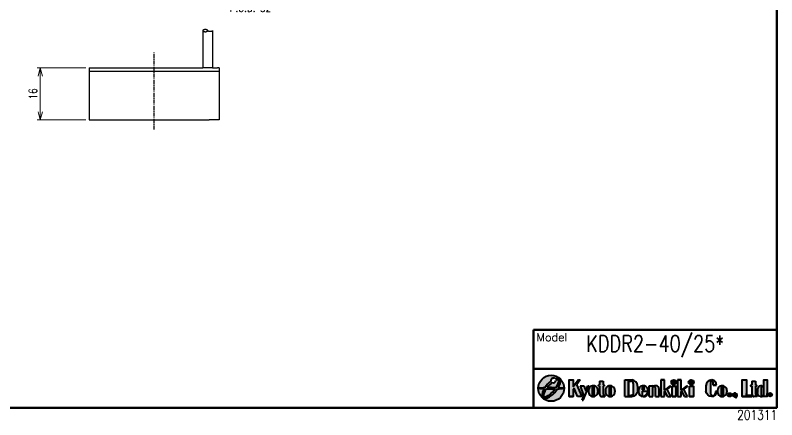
# Model space of a CAD drawing. Header units: millimetres. Extents: x 4 to 387, y 0 to 281.
# Drawn here: x 152.4 to 387, y 0.3 to 124.9 of the extents above; entities that cross this region are included whole.
import ezdxf
from ezdxf import colors
from ezdxf.entities.mleader import LeaderData, LeaderLine
from ezdxf.math import Vec2, Vec3

# ---------------------------------------------------------------- set-up
doc = ezdxf.new("R2010")
doc.units = ezdxf.units.MM
doc.linetypes.add('C6CONTINUOUS', pattern=[0])
doc.linetypes.add('CENTER', pattern=[2, 1.25, -0.25, 0.25, -0.25])
doc.layers.get('0').update_dxf_attribs({"lineweight": 30})
doc.layers.get('Defpoints').update_dxf_attribs({"lineweight": 9})
for name, color, linetype, lineweight in [('0 @ 1', 7, 'Continuous', 30), ('2KD_寸法１', 7, 'Continuous', 15), ('2KD_寸法１ @ 1', 7, 'Continuous', 15), ('AUX', 7, 'Continuous', 40)]:
    doc.layers.add(name, color=color, linetype=linetype, lineweight=lineweight)
doc.styles.get("Standard").update_dxf_attribs({"font": 'simplex.shx', "width": 0.8, "bigfont": 'extfont.shx'})
doc.dimstyles.new('KD-STD', dxfattribs={"dimscale": 0, "dimtxt": 2.5, "dimasz": 2.5, "dimexe": 1, "dimexo": 1, "dimgap": 1, "dimtad": 1, "dimdsep": 46, "dimtxsty": 'Standard', "dimblk": 'OPEN30', "dimcen": 0, "dimadec": 0, "dimazin": 0, "dimtfac": 1, "dimtmove": 0, "dimatfit": 3, "dimldrblk": 'OPEN30', "dimfxl": 1, "dimtfill": 1, "dimtolj": 1, "dimtzin": 0, "dimlwd": 15, "dimlwe": 15, "dimarcsym": 0})

# ---------------------------------------------------------------- blocks, each defined once
blk = doc.blocks.new('A$C58A435ED')
h = blk.add_hatch(color=256)
edge = h.paths.add_edge_path()
edge.add_ellipse((3.773587198117354, 4.196817087367676), major_axis=(2.361812504366488, 2.716954488801899), ratio=0.3819444444444653, start_angle=36.91420710907818, end_angle=132.4984448425061, ccw=False)
edge.add_arc((4.65000007218421, 6.399999378670387), 0.7500000000000107, 47.716325140725814, 192.9194600169402, ccw=False)
edge.add_ellipse((3.773587198117354, 4.196817087367676), major_axis=(2.361812504366659, 2.716954488802064), ratio=0.3819444444444362, start_angle=355.11932142212606, end_angle=374.4018947975413, ccw=False)
edge.add_ellipse((4.226412946251002, 3.803181669973355), major_axis=(2.361812504366308, 2.716954488802097), ratio=0.3819444444444228, start_angle=320.8704270941839, end_angle=364.8806785778694, ccw=False)
edge.add_arc((4.000000072180421, -35.9000006213288), 40.09999999999967, 84.27518954777139, 86.89867012710249, ccw=False)
edge.add_arc((4.000000072184041, 3.999999378670507), 3.999999999999948, 2.29e-13, 180.0000000000002)
edge.add_arc((4.000000072404037, -35.90000062387292), 40.10000000255265, 92.83887678115929, 95.7248104521737, ccw=False)
h = blk.add_hatch(color=256)
edge = h.paths.add_edge_path(flags=17)
edge.add_ellipse((3.773587198117354, 4.196817087367676), major_axis=(2.361812504366659, 2.716954488802064), ratio=0.3819444444444362, start_angle=310.1847318245495, end_angle=355.1193214221261)
edge.add_ellipse((4.226412946251002, 3.803181669973355), major_axis=(2.361812504366308, 2.716954488802097), ratio=0.3819444444444228, start_angle=364.8806785778694, end_angle=376.9172569597255)
edge.add_arc((4.64590059936633, 6.440648230716468), 0.7832318979547827, -118.93200922835058, 3.650290310823493, ccw=False)
edge.add_ellipse((4.226412946251002, 3.803181669973355), major_axis=(2.361812504366481, 2.716954488802258), ratio=0.3819444444443969, start_angle=39.80897284039416, end_angle=116.5044053354679)
edge.add_arc((4.000000072202564, -35.90000062130313), 40.09999999997294, 87.87584705466139, 91.76471786731457, ccw=False)
h = blk.add_hatch(color=256)
edge = h.paths.add_edge_path()
edge.add_arc((4.000000072184093, 3.999999378670505), 4, 180, 360)
edge.add_arc((4.000000072183813, 43.89999937867018), 40.09999999999969, 272.8388767810273, 275.7248104522239, ccw=False)
edge.add_ellipse((4.226412946251002, 3.803181669973355), major_axis=(2.361812504366427, 2.716954488802093), ratio=0.3819444444444074, start_angle=175.1193214221273, end_angle=312.49844484255107, ccw=False)
edge.add_ellipse((3.773587198117354, 4.196817087367676), major_axis=(2.361812504366707, 2.716954488802058), ratio=0.3819444444444306, start_angle=140.8704270940551, end_angle=184.8806785778792, ccw=False)
edge.add_arc((4.000000071549385, 43.89999937191472), 40.0999999932146, 264.27518954771597, 266.89867012749494, ccw=False)
h = blk.add_hatch(color=256)
edge = h.paths.add_edge_path(flags=17)
edge.add_ellipse((4.226412946251002, 3.803181669973355), major_axis=(2.361812504366427, 2.716954488802093), ratio=0.3819444444444074, start_angle=130.1847318245594, end_angle=175.1193214221273)
edge.add_ellipse((3.773587198117354, 4.196817087367676), major_axis=(2.361812504366707, 2.716954488802058), ratio=0.3819444444444306, start_angle=184.8806785778791, end_angle=296.5044053362664)
edge.add_arc((4.00000007189953, 43.89999937834407), 40.0999999996636, 267.87584705502576, 271.7647178677285, ccw=False)
blk.add_circle((4.000000072184093, 3.999999378670509), 4)
for centre, radius, start, end in [((4.65000007218407, 6.399999378670521), 0.7500000000000107, 46.19320078363318, 192.9194600169539), ((4.645900599366655, 6.44064823071632), 0.7832318979547827, 241.0679907715483, 3.650290310844553), ((4.000000072403906, -35.90000062387293), 40.10000000255266, 92.83887678115978, 95.72481045217431), ((4.000000071594456, 43.8999993719102), 40.09999999321459, 264.2751895476506, 266.8986701274294), ((4.000000072178096, 43.89999937833407), 40.09999999966357, 267.8758470546274, 271.7647178673098), ((4.000000072184036, -35.90000062130243), 40.09999999997295, 87.87584705463547, 91.76471786728702), ((4.000000072184093, 43.8999993786702), 40.09999999999969, 272.8388767810261, 275.7248104522234), ((4.000000072184093, -35.90000062132919), 40.09999999999969, 84.2751895477766, 86.89867012710823)]:
    blk.add_arc(centre, radius, start, end)
for centre, major_axis, ratio, start_param, end_param in [((3.773587198117354, 4.196817087367676), (2.361812504366659, 2.716954488802064), 0.3819444444444362, 5.024442884643541, 6.875096460284401), ((3.773587198117354, 4.196817087367676), (2.361812504366488, 2.716954488801899), 0.3819444444444653, 1.100419841322928, 1.907443110207523), ((4.226412946251002, 3.803181669973355), (2.361812504366481, 2.716954488802258), 0.3819444444443969, 1.141079770981902, 1.759009101951536), ((4.226412946251002, 3.803181669973355), (2.361812504366308, 2.716954488802097), 0.3819444444444228, 5.151329780016704, 6.969419591022086), ((3.773587198117354, 4.196817087367676), (2.361812504366706, 2.716954488802057), 0.3819444444444307, 2.009737126425152, 4.90060175554776), ((4.226412946251002, 3.803181669973355), (2.361812504366427, 2.716954488802093), 0.3819444444444074, 1.882850231053828, 5.04903576379776)]:
    blk.add_ellipse(centre, major_axis=major_axis, ratio=ratio, start_param=start_param, end_param=end_param)
blk = doc.blocks.new('A$C7F8063EA')
for points in [[(2.398777864283431, 4.829663306420513), (3.406328365880199, 6.169453883368078), (2.921754663084811, 6.169453883368085), (1.291720739670836, 4.051868400267174), (1.291720739670836, 6.170772863426478), (1.1133674889e-06, 6.170772863426471), (1.1133674889e-06, 1.050815427120141), (1.291720739670836, 1.050815427120141), (1.291720739670836, 3.357553768141244), (1.525719458847731, 3.668713634047847), (2.591814308545053, 1.057822508680139), (4.056205566284461, 1.057822508680146)], [(28.2337426024219, 6.170772863426464), (28.2337426024219, 1.050815427120142), (29.36610001997861, 1.050815427120141), (29.36610001997861, 2.640654124072921), (29.54453348874947, 2.786386900192896), (30.33980663270284, 1.050815427120113), (31.31894397160024, 1.050815427120113), (30.19566787494091, 3.318190840230171), (31.31251927078347, 4.230361945521053), (31.1496955754422, 4.408012072126442), (29.36610001997859, 2.99519422866465), (29.36610001997861, 6.170772863426463)], [(33.41618775227426, 6.170772863426464), (33.41618775227426, 1.050815427120142), (34.54854516983096, 1.050815427120141), (34.54854516983096, 2.640654124072923), (34.72697863860179, 2.786386900192901), (35.52225178255519, 1.050815427120127), (36.50138912145259, 1.05081542712012), (35.3781130247933, 3.318190840230151), (36.49496442063583, 4.23036194552105), (36.33214072529455, 4.408012072126442), (34.54854516983095, 2.995194228664646), (34.54854516983096, 6.170772863426464)], [(53.38047412418291, 6.170772863426464), (53.38047412418291, 1.050815427120141), (54.68106029502587, 1.050815427120141), (56.29751894606171, 1.050815427120142), (56.2975189460617, 1.410965188043746), (54.68106029502588, 1.410965188043746), (54.68106029502586, 6.170772863426464)], [(4.514313398489295, 1.134349005860251), (4.055858601252566, 5.019028322e-07), (4.378142334187486, 5.019028322e-07), (6.169417419713028, 4.408012072126439), (5.837386979518782, 4.40801207212644), (5.183398294731592, 2.789856714902839), (4.539052240885665, 4.408012072126438), (3.400905575323575, 4.408012072126438)], [(31.7998258105149, 4.229761809594492), (31.7998258105149, 1.050815427120141), (32.941005496245, 1.050815427120141), (32.941005496245, 4.229761809594492)], [(37.15768712419095, 4.229761809594491), (37.15768712419095, 1.050815427120141), (38.29886680992104, 1.050815427120141), (38.29886680992104, 4.229761809594492)]]:
    blk.add_hatch(color=256).paths.add_polyline_path(points)
h = blk.add_hatch(color=256)
edge = h.paths.add_edge_path()
edge.add_line((9.410215178256747, 4.230645526233281), (9.410215178256747, 1.759668284966215))
edge.add_ellipse((10.04980428069029, 1.75966828496621), major_axis=(4.547e-13, 0.7088528578460683), ratio=0.9022875415597713, start_angle=90.00000000003674, end_angle=180.0000000000367)
edge.add_line((10.04980428069029, 1.050815427120141), (11.02797277711079, 1.050815427120142))
edge.add_line((11.02797277711079, 1.050815427120142), (11.02797277711079, 1.40698119093291))
edge.add_ellipse((11.0280585437481, 1.935287182282309), major_axis=(2.477e-13, -0.528314164912672), ratio=0.9180339373020796, start_angle=270, end_angle=359.9999999999731, ccw=False)
edge.add_line((10.54304821080086, 1.93528718228209), (10.54304821080086, 4.230645526233274))
edge.add_line((10.54304821080086, 4.230645526233274), (10.86662624025985, 4.230645526233274))
edge.add_line((10.86662624025985, 4.230645526233274), (10.86662624025985, 4.585329156267562))
edge.add_line((10.86662624025985, 4.585329156267562), (10.54304821080086, 4.585329156267562))
edge.add_line((10.54304821080086, 4.585329156267562), (10.54304821080086, 5.814038219401482))
edge.add_line((10.54304821080086, 5.814038219401482), (9.410215178256747, 5.814038219401481))
edge.add_line((9.410215178256747, 5.814038219401481), (9.410215178256747, 4.585329156267562))
edge.add_line((9.410215178256747, 4.585329156267562), (9.089058107054825, 4.585329156267562))
edge.add_line((9.089058107054825, 4.585329156267562), (9.089058107054825, 4.230645526233274))
edge.add_line((9.089058107054825, 4.230645526233274), (9.410215178256747, 4.230645526233281))
h = blk.add_hatch(color=256)
edge = h.paths.add_edge_path()
edge.add_line((17.19864840931359, 1.050815427120141), (19.30238706350838, 1.050815427120141))
edge.add_ellipse((19.30238706350838, 2.973983978213254), major_axis=(0, -1.923168551093112), ratio=0.9305592290321637, start_angle=0, end_angle=90)
edge.add_line((21.09200930771249, 2.973983978213246), (21.09200930771249, 4.247604312333308))
edge.add_ellipse((19.30238706350838, 4.247604312333351), major_axis=(0, 1.923168551093112), ratio=0.9305592290321637, start_angle=270, end_angle=360)
edge.add_line((19.30238706350838, 6.170772863426464), (17.19864840931359, 6.170772863426464))
edge.add_line((17.19864840931359, 6.170772863426464), (17.19864840931359, 1.050815427120141))
edge = h.paths.add_edge_path(flags=16)
edge.add_line((18.32791822793343, 5.812326842775746), (19.14476182150094, 5.812326842775746))
edge.add_ellipse((19.14282603210222, 5.112001191007038), major_axis=(0, 0.7003256517687078), ratio=0.929745631167618, start_angle=270, end_angle=359.83893227171643, ccw=False)
edge.add_line((19.79395074722879, 5.112001191007015), (19.79395074722879, 2.109587099539584))
edge.add_ellipse((19.14282603210222, 2.109587099539567), major_axis=(0, -0.7003256517687078), ratio=0.929745631167618, start_angle=0.16106772828362637, end_angle=90, ccw=False)
edge.add_line((19.14476182150094, 1.409261447770859), (18.32791822793342, 1.409261447770859))
edge.add_line((18.32791822793342, 1.409261447770859), (18.32791822793343, 5.812326842775746))
h = blk.add_hatch(color=256)
edge = h.paths.add_edge_path()
edge.add_ellipse((32.28084409635221, 5.463593461529853), major_axis=(-0.8029901400914241, 0), ratio=0.8806825471307714, start_angle=0, end_angle=360)
h = blk.add_hatch(color=256)
edge = h.paths.add_edge_path()
edge.add_ellipse((37.63870541002825, 5.463593461529853), major_axis=(-0.8029901400914241, 0), ratio=0.8806825471307714, start_angle=0, end_angle=360)
h = blk.add_hatch(color=256)
edge = h.paths.add_edge_path()
edge.add_arc((44.03210335415496, 5.389742119339189), 0.4022708682637131, 0, 180, ccw=False)
edge.add_line((44.43437422241868, 5.389742119339189), (44.43437422241869, 4.585540193077122))
edge.add_line((44.43437422241869, 4.585540193077122), (45.39805205564927, 4.585540193077122))
edge.add_ellipse((44.03210335415496, 4.585540193077122), major_axis=(0, 1.585232670349341), ratio=0.8616707988949573, start_angle=270, end_angle=360)
edge.add_ellipse((44.03210335415496, 4.404088106452945), major_axis=(-1.843641580901476, 0), ratio=0.9582582511019692, start_angle=270.0000000000004, end_angle=360)
edge.add_line((42.18846177325349, 4.404088106452868), (42.18846177325349, 2.817500184093672))
edge.add_ellipse((44.03210335415496, 2.81750018409366), major_axis=(-1.843641580901476, 0), ratio=0.9582582511019692, start_angle=0, end_angle=89.99999999999957)
edge.add_ellipse((44.03210335415496, 2.639975360593325), major_axis=(0, -1.589159933473183), ratio=0.859541366934012, start_angle=0, end_angle=90)
edge.add_line((45.39805205564928, 2.639975360593325), (45.07598273930716, 2.639975360593325))
edge.add_line((45.07598273930716, 2.639975360593325), (45.07598273930716, 2.101617162536902))
edge.add_ellipse((44.45224876929251, 2.101617162536967), major_axis=(0, -0.68893955641488), ratio=0.9053536906204902, start_angle=0, end_angle=90, ccw=False)
edge.add_line((44.45224876929251, 1.412677606122088), (44.13368029113917, 1.412677606122088))
edge.add_ellipse((44.13368029113917, 1.929035216805459), major_axis=(4.547e-13, 0.5163576106833716), ratio=0.9757729814054631, start_angle=90.00000000005042, end_angle=180.0000000000504, ccw=False)
edge.add_line((43.62983248589126, 1.929035216805386), (43.62983248589126, 5.389742119339189))
h = blk.add_hatch(color=256)
edge = h.paths.add_edge_path()
edge.add_line((56.01527129174201, 4.230645526233274), (56.33642836294391, 4.230645526233274))
edge.add_line((56.33642836294391, 4.230645526233274), (56.33642836294392, 1.759668284966186))
edge.add_ellipse((56.97601746537748, 1.75966828496621), major_axis=(4.547e-13, 0.7088528578460683), ratio=0.9022875415597713, start_angle=90.00000000003674, end_angle=180.0000000000367)
edge.add_line((56.97601746537747, 1.050815427120141), (57.95418596179797, 1.050815427120141))
edge.add_line((57.95418596179797, 1.050815427120141), (57.95418596179797, 1.406981190932909))
edge.add_ellipse((57.95427172843528, 1.935287182282309), major_axis=(2.477e-13, -0.528314164912672), ratio=0.9180339373020796, start_angle=270, end_angle=359.9999999999731, ccw=False)
edge.add_line((57.46926139548805, 1.935287182282004), (57.46926139548805, 4.230645526233275))
edge.add_line((57.46926139548805, 4.230645526233275), (57.79283942494704, 4.230645526233274))
edge.add_line((57.79283942494704, 4.230645526233274), (57.79283942494704, 4.585329156267562))
edge.add_line((57.79283942494704, 4.585329156267562), (57.46926139548804, 4.585329156267562))
edge.add_line((57.46926139548804, 4.585329156267562), (57.46926139548805, 5.814038219401482))
edge.add_line((57.46926139548805, 5.814038219401482), (56.33642836294391, 5.814038219401482))
edge.add_line((56.33642836294391, 5.814038219401482), (56.33642836294394, 4.585329156267562))
edge.add_line((56.33642836294394, 4.585329156267562), (56.01527129174201, 4.585329156267562))
edge.add_line((56.01527129174201, 4.585329156267562), (56.01527129174201, 4.230645526233274))
h = blk.add_hatch(color=256)
edge = h.paths.add_edge_path()
edge.add_line((61.00913571780711, 6.170772863426463), (60.03930686129979, 6.170772863426464))
edge.add_line((60.03930686129979, 6.170772863426464), (60.0393068612998, 3.967246375105668))
edge.add_ellipse((59.37071800628541, 3.154375721908309), major_axis=(-4.11812363e-07, -1.253636350218062), ratio=0.7005460842986974, start_angle=140.5626067664118, end_angle=180.0000188213667)
edge.add_line((59.37071800628405, 4.408012072126439), (58.96088035646851, 4.408012072126439))
edge.add_ellipse((58.96088035646721, 3.154375721908309), major_axis=(4.11812363e-07, -1.253636350218062), ratio=0.7005460842986974, start_angle=179.9999811786333, end_angle=269.9999811786645)
edge.add_line((58.08265032018742, 3.154375721909497), (58.08265032018739, 2.304451777337887))
edge.add_ellipse((58.96088035646721, 2.304451777338201), major_axis=(4.11812363e-07, 1.253636350218062), ratio=0.7005460842986974, start_angle=90.00001882133549, end_angle=180.0000188213667)
edge.add_line((58.96088035646788, 1.050815427120141), (59.37071800628475, 1.050815427120141))
edge.add_ellipse((59.37071800628541, 2.304451777338201), major_axis=(-4.11812363e-07, 1.253636350218062), ratio=0.7005460842986974, start_angle=179.9999811786333, end_angle=219.4373932335881)
edge.add_line((60.03930686129979, 1.491581124140838), (60.03930686129979, 1.050815427120141))
edge.add_line((60.03930686129979, 1.050815427120141), (61.00913571780711, 1.050815427120141))
edge.add_line((61.00913571780711, 1.050815427120141), (61.00913571780711, 6.170772863426463))
h.paths.add_polyline_path([(60.03930686129979, 1.735331915351252, -1), (59.21817327816597, 1.735331915351252), (59.21817327816597, 3.761385435440615, -1), (60.03930686129979, 3.761385435440615)], flags=16)
h = blk.add_hatch(color=256)
h.paths.add_polyline_path([(6.000321070772656, 2.499626550424913, 0.9930558690252096), (8.918576991429632, 2.499862088220886), (8.918509413660729, 2.92878370181117, 1.006911414223633), (6.000321070772656, 2.948883291135963)])
h.paths.add_polyline_path([(7.130185689228994, 3.905856913461114, -1.045169310724598), (7.77891868472426, 3.87718728444978), (7.77891868472426, 1.587942342862924, -1.045169310724602), (7.130185689228994, 1.559272713851591)], flags=16)
h = blk.add_hatch(color=256)
h.paths.add_polyline_path([(12.65960897724608, 4.408012072126425), (12.63950891116084, 4.408012072126425, 0.4121976711162861), (11.19039555284587, 2.948883291135956), (11.19039555284587, 2.499626550424916, 0.9930558690252096), (14.10865147350284, 2.499862088220879), (14.10858389573397, 2.928783701811163, 0.416232331284715)])
h.paths.add_polyline_path([(12.32026017130221, 3.905856913461107, -1.045169310724598), (12.96899316679747, 3.877187284449773), (12.96899316679747, 1.587942342862917, -1.045169310724602), (12.32026017130221, 1.559272713851584)], flags=16)
h = blk.add_hatch(color=256)
edge = h.paths.add_edge_path()
edge.add_line((22.87629842648083, 4.408012072126447), (22.85619836039664, 4.408012072126439))
edge.add_arc((22.86624839343847, 2.948883291135963), 1.459163391357833, 90.39462957571416, 180)
edge.add_line((21.40708500208063, 2.948883291135963), (21.40708500208063, 2.506948753458312))
edge.add_arc((22.86992492511266, 2.513573222781768), 1.462854922406916, 180.2594621142477, 269.3397493728856)
edge.add_line((22.85306802025838, 1.050815427120134), (22.88678182996658, 1.050815427120134))
edge.add_arc((22.86992492511266, 2.513573222781772), 1.462854922406917, 270.6602506271005, 354.2193550323094)
edge.add_line((24.32534092273761, 2.366234165273212), (24.07787818271213, 2.366234165273212))
edge.add_ellipse((22.87629842648084, 2.366234165273212), major_axis=(-1.201579756231282, 0), ratio=0.9416571348462468, start_angle=90.17744929209329, end_angle=180, ccw=False)
edge.add_arc((22.86194962053696, 1.55927271385159), 0.3249999999999886, 179.9999999999999, 276.5641418440151, ccw=False)
edge.add_line((22.53694962053697, 1.559272713851591), (22.53694962053698, 2.732564813656352))
edge.add_line((22.53694962053698, 2.732564813656352), (24.32530421539708, 2.732846573795441))
edge.add_line((24.32530421539708, 2.732846573795441), (24.32527334496871, 2.92878370181117))
edge.add_arc((22.86624839343845, 2.948883291135975), 1.459163391357833, 359.2107408485284, 449.6053704242639)
h.paths.add_polyline_path([(22.53694962053697, 3.091152624663407), (22.53694962053697, 3.905856913461114, -1.045169310724599), (23.18568261603224, 3.877187284449781), (23.18568261603223, 3.091152624663408)], flags=16)
h = blk.add_hatch(color=256)
edge = h.paths.add_edge_path()
edge.add_line((24.66529301484071, 4.408012072126438), (24.6652930148407, 1.050815427120141))
edge.add_line((24.6652930148407, 1.050815427120141), (25.7938026291772, 1.050815427120141))
edge.add_line((25.7938026291772, 1.050815427120141), (25.79380262917721, 3.722369965857063))
edge.add_ellipse((26.21745473022793, 3.722369965857069), major_axis=(0.3767525711955679, 0.2169528969146351), ratio=0.9078835970869166, start_angle=60.06451933352412, end_angle=150.0645193335241, ccw=False)
edge.add_ellipse((26.21745473022793, 3.722369965857069), major_axis=(0, 0.4036375748992214), ratio=0.9656734174228072, start_angle=270, end_angle=360, ccw=False)
edge.add_line((26.60723680658112, 3.722369965857049), (26.60723680658112, 1.050815427120141))
edge.add_line((26.60723680658112, 1.050815427120141), (27.74030374813492, 1.050815427120142))
edge.add_line((27.74030374813492, 1.050815427120142), (27.74030374813492, 3.358657917323952))
edge.add_ellipse((26.76900827813415, 3.358657917323853), major_axis=(0, 1.049354154802585), ratio=0.9256126404564504, start_angle=270, end_angle=360)
edge.add_ellipse((26.76900827813415, 4.015239595457842), major_axis=(-0.9752056489569438, 0), ratio=0.4027586151584507, start_angle=270, end_angle=360)
edge.add_line((25.79380262917721, 4.015239595457812), (25.79380262917721, 4.232333820707942))
edge.add_line((25.79380262917721, 4.232333820707942), (25.63367631766278, 4.408012072126439))
edge.add_line((25.63367631766278, 4.408012072126439), (24.66529301484071, 4.408012072126438))
h = blk.add_hatch(color=256)
h.paths.add_polyline_path([(45.74534481770922, 2.499626550424377, 0.4093568311612341), (47.19052061992356, 1.05081542712012), (47.21842329482851, 1.05081542712012, 0.4094039504209535), (48.6636007383662, 2.499862088220879), (48.66353316059729, 2.928783701811163, 1.006911414223785), (45.74534481770922, 2.948883291135956)])
h.paths.add_polyline_path([(46.87520943616556, 3.905856913461107, -1), (47.52520943616554, 3.905856913461107), (47.52520943616554, 1.559272713851584, -1), (46.87520943616556, 1.559272713851584)], flags=16)
h = blk.add_hatch(color=256)
edge = h.paths.add_edge_path()
edge.add_ellipse((49.47965902708938, 1.582242384970413), major_axis=(-0.6495263368888118, 0), ratio=0.8208718778531608, start_angle=0, end_angle=360)
h = blk.add_hatch(color=256)
edge = h.paths.add_edge_path()
edge.add_ellipse((51.10382881327996, 1.582242384970413), major_axis=(-0.6495263368888118, 0), ratio=0.8208718778531608, start_angle=178.5690149176314, end_angle=477.542772379198)
edge.add_ellipse((51.25689893715616, 1.101706482423878), major_axis=(0, -0.4085205769865751), ratio=0.251102208153783, start_angle=0, end_angle=84.64326370635717, ccw=False)
edge.add_ellipse((51.25689893715616, 1.413106612160845), major_axis=(0, -0.7199207067235417), ratio=0.7312706617840086, start_angle=0, end_angle=90)
edge.add_ellipse((51.69606463323384, 1.413106612160845), major_axis=(0, 0.2018800132245815), ratio=0.432391469396966, start_angle=270, end_angle=339.5603886802153)
edge.add_ellipse((51.69606463323384, 1.413106612160845), major_axis=(0, 0.2018800132245815), ratio=0.432391469396966, start_angle=339.5603886802153, end_angle=340.2548236015122, ccw=False)
h = blk.add_hatch(color=256)
edge = h.paths.add_edge_path()
edge.add_ellipse((61.97248607229494, 1.654709356403827), major_axis=(-0.5819461302032778, 0), ratio=0.9599134801484431, start_angle=0, end_angle=360)
for p, q in [((1.1133674889e-06, 6.170772863426464), (1.291720739670836, 6.170772863426464)), ((2.921754663084811, 6.169453883368078), (1.291720739670836, 4.05186840026716)), ((3.406328365880199, 6.169453883368078), (2.398777864283459, 4.82966330642052)), ((4.056205566284461, 1.057822508680146), (2.398777864283459, 4.82966330642052)), ((2.921754663084811, 6.169453883368078), (3.406328365880199, 6.169453883368078)), ((9.410215178256747, 5.814038219401481), (10.54304821080086, 5.814038219401481)), ((9.410215178256747, 5.814038219401481), (9.410215178256747, 4.585329156267562)), ((10.54304821080086, 5.814038219401481), (10.54304821080086, 4.585329156267562)), ((17.19864840931359, 6.170772863426464), (19.30238706350838, 6.170772863426464)), ((17.19864840931359, 1.050815427120141), (17.19864840931359, 6.170772863426464)), ((17.19864840931359, 1.050815427120141), (17.19864840931359, 6.170772863426464)), ((17.19864840931359, 6.170772863426464), (19.30238706350838, 6.170772863426464)), ((18.32791822793342, 5.812326842775746), (18.32791822793342, 1.406412450844982)), ((18.32791822793342, 1.406412450844982), (18.32791822793342, 5.812326842775746)), ((18.32791822793342, 5.812326842775746), (19.1447947662723, 5.812326842775746)), ((19.79395074722879, 5.112001191007038), (19.79395074722879, 2.109587099539567)), ((28.2337426024219, 6.170772863426456), (29.36610001997861, 6.170772863426456)), ((28.2337426024219, 6.170772863426456), (28.2337426024219, 1.050815427120141)), ((29.36610001997861, 6.170772863426464), (28.2337426024219, 6.170772863426464)), ((29.36610001997861, 2.995194228664651), (29.36610001997861, 6.170772863426464)), ((33.41618775227426, 6.170772863426449), (34.54854516983096, 6.170772863426456)), ((33.41618775227426, 6.170772863426449), (33.41618775227426, 1.050815427120141)), ((34.54854516983096, 6.170772863426464), (33.41618775227426, 6.170772863426464)), ((34.54854516983096, 2.995194228664665), (34.54854516983096, 6.170772863426464)), ((37.46328924620457, 6.170772863426449), (37.63870541002825, 6.170772863426449)), ((37.46328924620457, 6.153692582305005), (37.46328924620457, 6.170772863426464)), ((37.46328924620457, 4.756414059633243), (37.46328924620457, 4.773494340754702)), ((43.62983248589126, 5.389742119339189), (43.62983248589126, 1.929035216805459)), ((43.62983248589126, 5.389742119339189), (43.62983248589126, 1.929035216805459)), ((44.43437422241868, 4.585540193077122), (44.43437422241868, 5.389742119339189)), ((44.43437422241868, 4.585540193077122), (44.43437422241868, 5.389742119339189)), ((53.38047412418291, 6.170772863426456), (54.68106029502587, 6.170772863426456)), ((56.33642836294393, 5.814038219401481), (57.46926139548804, 5.814038219401481)), ((56.33642836294393, 5.814038219401481), (56.33642836294393, 4.585329156267562)), ((57.46926139548804, 5.814038219401481), (57.46926139548804, 4.585329156267562)), ((60.03930686129982, 6.170772863426464), (61.00913571780711, 6.170772863426464)), ((60.03930686129976, 6.170772863426464), (61.00913571780711, 6.170772863426464)), ((1.525719458847731, 3.668713634047854), (1.291720739670836, 3.357553768141229)), ((2.591814308545053, 1.057822508680146), (1.525719458847731, 3.668713634047854)), ((3.400905575323577, 4.408012072126439), (4.514313398489292, 1.134349005860258)), ((3.400905575323577, 4.408012072126439), (4.539052240885666, 4.408012072126439)), ((3.400905575323577, 4.408012072126439), (4.539052240885666, 4.408012072126439)), ((4.378142334187486, 5.019028322e-07), (6.169417419713028, 4.408012072126439)), ((4.539052240885666, 4.408012072126439), (5.187514291777461, 2.779520153314024)), ((5.183398294731603, 2.789856714902867), (5.837386979518782, 4.408012072126439)), ((5.837386979518782, 4.408012072126439), (6.169417419713028, 4.408012072126439)), ((6.000321070772656, 2.948883291135963), (6.000321070772656, 2.52019769210505)), ((8.918509413660729, 2.92878370181117), (8.918576991429632, 2.499862088220886)), ((9.089058107054825, 4.585329156267562), (9.089058107054825, 4.230645526233274)), ((9.089058107054825, 4.585329156267562), (9.089058107054825, 4.230645526233274)), ((9.089058107054825, 4.230645526233274), (9.410215178256777, 4.230645526233281)), ((9.089058107054825, 4.230645526233274), (9.410215178256747, 4.230645526233281)), ((9.410215178256747, 4.230645526233281), (9.410215178256747, 1.75966828496621)), ((10.54304821080089, 4.230645526233281), (10.86662624025985, 4.230645526233274)), ((10.54304821080086, 4.230645526233274), (10.86662624025985, 4.230645526233274)), ((10.54304821080086, 4.230645526233274), (10.54304821080086, 1.935287182282081)), ((11.19039555284587, 2.948883291135956), (11.19039555284587, 2.520197692105043)), ((12.63950891116065, 4.408012072126425), (12.65960897724608, 4.408012072126425)), ((14.10858389573397, 2.928783701811163), (14.10865147350284, 2.499862088220879)), ((21.09200930771249, 4.247604312333351), (21.09200930771249, 2.973983978213254)), ((21.40708500208063, 2.948883291135963), (21.40708500208063, 2.52019769210505)), ((22.53694962053697, 3.091152624663408), (23.18568261603224, 3.091152624663408)), ((22.53694962053697, 2.732564813656352), (24.32530421539713, 2.732846573795441)), ((22.85619836039692, 4.408012072126439), (22.87629842648084, 4.408012072126446)), ((24.07787818271214, 2.366234165273212), (24.32530713385319, 2.366234165273212)), ((24.32527334496871, 2.92878370181117), (24.32530421539707, 2.732846573795441)), ((24.6652930148407, 4.408012072126439), (25.63367631766278, 4.408012072126439)), ((24.6652930148407, 1.050815427120141), (24.6652930148407, 4.408012072126439)), ((24.6652930148407, 4.408012072126439), (25.63367631766278, 4.408012072126439)), ((24.6652930148407, 4.408012072126439), (25.63367631766278, 4.408012072126439)), ((24.6652930148407, 1.050815427120141), (24.6652930148407, 4.408012072126439)), ((24.6652930148407, 4.408012072126439), (25.63367631766278, 4.408012072126439)), ((25.79380262917721, 4.232333820707935), (25.63367631766278, 4.408012072126439)), ((25.79380262917721, 4.232333820707935), (25.63367631766278, 4.408012072126439)), ((25.79380262917721, 4.015239595457842), (25.79380262917721, 4.232333820707935)), ((25.79380262917721, 4.015239595457842), (25.79380262917721, 4.232333820707935)), ((25.79380262917721, 4.232333820707935), (25.79380262917721, 4.015239595457842)), ((25.79380262917721, 1.050815427120141), (25.79380262917721, 3.722369965857069)), ((25.79380262917721, 1.050815427120141), (25.79380262917721, 3.722369965857097)), ((26.60723680658112, 1.050815427120134), (26.60723680658112, 3.722369965857069)), ((26.60723680658112, 1.050815427120141), (26.60723680658112, 3.722369965857069)), ((27.74030374813492, 1.050815427120141), (27.74030374813492, 3.358657917323853)), ((27.74030374813492, 1.050815427120141), (27.74030374813492, 3.358657917323853)), ((31.15275941671871, 4.410438995434105), (29.36610001997861, 2.995194228664651)), ((29.54453348874949, 2.786386900192916), (29.36610001997861, 2.640654124072923)), ((29.36610001997861, 1.050815427120141), (29.36610001997861, 2.640654124072923)), ((30.33980663270282, 1.050815427120156), (29.54453348874947, 2.786386900192908)), ((31.31251927078347, 4.230361945521053), (30.19566787494091, 3.318190840230172)), ((31.31894397160022, 1.050815427120141), (30.19566787494091, 3.318190840230172)), ((31.1496955754422, 4.408012072126439), (31.31251927078347, 4.230361945521053)), ((36.33520456657107, 4.410438995434105), (34.54854516983096, 2.995194228664651)), ((34.72697863860179, 2.786386900192901), (34.54854516983096, 2.640654124072923)), ((34.54854516983096, 1.050815427120141), (34.54854516983096, 2.640654124072931)), ((35.52225178255517, 1.050815427120156), (34.72697863860179, 2.786386900192894)), ((36.49496442063583, 4.230361945521053), (35.37811302479332, 3.318190840230172)), ((36.50138912145258, 1.050815427120141), (35.3781130247933, 3.318190840230165)), ((36.33214072529455, 4.408012072126439), (36.49496442063583, 4.230361945521053)), ((42.18846177325349, 4.404088106452945), (42.18846177325349, 4.408012072126439)), ((42.18846177325349, 4.404088106452945), (42.18846177325349, 2.81750018409366)), ((45.39805205564926, 4.585540193077122), (44.43437422241868, 4.585540193077122)), ((44.43437422241868, 4.585540193077122), (45.39805205564926, 4.585540193077122)), ((45.39805205564926, 2.639975360593325), (45.07598273930716, 2.639975360593325)), ((45.07598273930716, 2.639975360593325), (45.07598273930716, 2.101617162536967)), ((45.39805205564926, 2.639975360593325), (45.07598273930716, 2.639975360593325)), ((45.07598273930716, 2.639975360593325), (45.07598273930716, 2.101617162536967)), ((45.74534481770922, 2.948883291135956), (45.74534481770922, 2.520197692105043)), ((48.66353316059729, 2.928783701811163), (48.6636007383662, 2.499862088220879)), ((56.01527129174201, 4.585329156267562), (56.01527129174201, 4.230645526233274)), ((56.01527129174201, 4.585329156267562), (56.01527129174201, 4.230645526233274)), ((56.01527129174201, 4.230645526233274), (56.33642836294393, 4.230645526233274)), ((56.01527129174201, 4.230645526233274), (56.33642836294393, 4.230645526233274)), ((56.33642836294391, 4.230645526233274), (56.33642836294393, 1.75966828496621)), ((57.46926139548804, 4.230645526233274), (57.79283942494704, 4.230645526233274)), ((57.46926139548804, 4.230645526233274), (57.79283942494704, 4.230645526233274)), ((57.46926139548804, 4.230645526233274), (57.46926139548804, 1.935287182282081)), ((58.08265032018744, 3.15437543341477), (58.08265032018744, 2.379255401949649)), ((58.08265032018744, 3.15437543341477), (58.08265032018738, 2.304451777338201)), ((59.37071800628473, 4.408012072126439), (58.9608803564679, 4.408012072126439)), ((59.21817327816597, 3.761385435440615), (59.21817327816597, 1.735331915351252)), ((59.21817327816597, 3.761385435440615), (59.21817327816597, 1.735331915351252)), ((1.1133674889e-06, 1.050815427120141), (1.291720739670836, 1.050815427120141)), ((4.056205566284461, 1.057822508680146), (2.591814308545053, 1.057822508680146)), ((4.055858601252566, 5.019028322e-07), (4.514313398489292, 1.134349005860244)), ((4.055858601252566, 5.019028322e-07), (4.378142334187486, 5.019028322e-07)), ((10.04980428069021, 1.050815427120141), (11.0280585437481, 1.050815427120134)), ((11.0280585437481, 1.050815427120141), (10.04980428068984, 1.050815427120141)), ((11.02797277711079, 1.406973017369637), (11.02797277711079, 1.050815427120141)), ((11.0280585437481, 1.406973017369637), (11.0280585437481, 1.050815427120141)), ((11.0280585437481, 1.050815427120141), (11.0280585437481, 1.050815427120141)), ((12.65960897724611, 1.050815427120141), (12.66347402996737, 1.050815427120141)), ((17.19864840931359, 1.050815427120141), (19.30238706350838, 1.050815427120141)), ((17.19864840931359, 1.050815427120141), (19.30099920337989, 1.050815427120141)), ((18.32791822793342, 1.409261447770859), (19.1447947662723, 1.409261447770859)), ((22.85306802025866, 1.050815427120134), (22.88678182996648, 1.050815427120134)), ((22.87629842648084, 1.050815427120141), (22.87629842648084, 1.050732184770311)), ((24.6652930148407, 1.05081542712012), (25.79380262917721, 1.050815427120113)), ((24.6652930148407, 1.050815427120141), (25.79380262917724, 1.050815427120141)), ((26.60723680658112, 1.050815427120113), (27.74030374813492, 1.050815427120113)), ((26.60723680658112, 1.050815427120141), (27.74030374813492, 1.050815427120141)), ((28.2337426024219, 1.050815427120113), (29.36610001997861, 1.050815427120113)), ((28.2337426024219, 1.050815427120141), (29.36610001997861, 1.050815427120141)), ((30.33980663270282, 1.050815427120113), (31.31894397160022, 1.050815427120113)), ((31.7998258105149, 1.050815427120113), (32.941005496245, 1.050815427120113)), ((33.41618775227426, 1.050815427120113), (34.54854516983096, 1.050815427120127)), ((33.41618775227426, 1.050815427120141), (34.54854516983096, 1.050815427120141)), ((35.52225178255517, 1.050815427120127), (36.50138912145258, 1.05081542712012)), ((37.15768712419095, 1.05081542712012), (38.29886680992104, 1.05081542712012)), ((44.13368029113871, 1.412677606122088), (44.45224876929251, 1.412677606122088)), ((44.13368029113871, 1.412677606122088), (44.45224876929251, 1.412677606122088)), ((47.19052061992352, 1.05081542712012), (47.21842329482825, 1.05081542712012)), ((51.75313746120725, 1.568439477701531), (51.75313746120725, 1.565858952031305)), ((53.38047412418291, 1.05081542712012), (56.2975189460617, 1.050815427120127)), ((54.68106029502587, 1.410965188043746), (54.68106029502587, 2.006455426485672)), ((57.95427172843528, 1.050815427120141), (56.97601746537703, 1.050815427120141)), ((57.95418596179797, 1.406973017369637), (57.95418596179797, 1.050815427120141)), ((57.95427172843528, 1.406973017369637), (57.95427172843528, 1.050815427120141)), ((57.95427172843528, 1.050815427120141), (57.95427172843528, 1.406973017369637)), ((58.9608803564679, 1.050815427120141), (59.37071800628473, 1.050815427120141)), ((61.00913571780711, 1.050815427120141), (61.00913571780711, 1.97190299927297)), ((61.00913571780711, 1.050815427120141), (61.00913571780711, 1.97190299927297)), ((61.97248607229494, 2.21678994684953), (61.97248607229494, 2.213327291506175)), ((61.97248607229494, 1.09609142130148), (61.97248607229494, 1.092628765958124)), ((62.55442102239681, 1.658172011747183), (62.55905113449353, 1.658172011747183))]:
    blk.add_line(p, q)
for points in [[(1.291720739670836, 3.357553768141229), (1.291720739670836, 1.050815427120141), (1.1133674889e-06, 1.050815427120141), (1.1133674889e-06, 6.170772863426464), (1.291720739670836, 6.170772863426464), (1.291720739670836, 4.05186840026716)], [(54.68106029502587, 1.050815427120141), (53.38047412418291, 1.050815427120141), (53.38047412418291, 6.170772863426464), (54.68106029502587, 6.170772863426464), (54.68106029502587, 1.410965188043746)], [(60.03930686129979, 3.967246375105659), (60.03930686129979, 6.170772863426464), (61.00913571780711, 6.170772863426464), (61.00913571780711, 1.050815427120141), (60.03930686129979, 1.050815427120141), (60.03930686129979, 1.49158112414085)], [(60.03930686129979, 3.967246375105659), (60.03930686129979, 6.170772863426464), (61.00913571780711, 6.170772863426464), (61.00913571780711, 1.050815427120141), (60.03930686129979, 1.050815427120141), (60.03930686129979, 1.49158112414085)], [(7.130185689228994, 3.905856913461114), (7.130185689228994, 1.559272713851591)], [(7.77891868472426, 1.530603084840258), (7.77891868472426, 3.934526542472447)], [(9.089058107054825, 4.230645526233274), (9.089058107054825, 4.585329156267562), (9.410215178256747, 4.585329156267562)], [(9.089058107054825, 4.230645526233274), (9.089058107054825, 4.585329156267562), (9.410215178256747, 4.585329156267562)], [(10.54304821080086, 4.585329156267562), (10.86662624025985, 4.585329156267562), (10.86662624025985, 4.230645526233274)], [(10.54304821080086, 4.585329156267562), (10.86662624025985, 4.585329156267562), (10.86662624025985, 4.230645526233274)], [(12.32026017130221, 3.905856913461107), (12.32026017130221, 1.559272713851584)], [(12.96899316679747, 1.530603084840251), (12.96899316679747, 3.93452654247244)], [(22.53694962053697, 3.905856913461114), (22.53694962053697, 3.091152624663408)], [(22.53694962053697, 2.732564813656352), (22.53694962053697, 1.559272713851591)], [(23.18568261603224, 3.091152624663408), (23.18568261603224, 3.934526542472447)], [(46.87520943616556, 3.905856913461107), (46.87520943616556, 1.559272713851584)], [(47.52520943616554, 3.905856913461107), (47.52520943616554, 1.559272713851584)], [(56.33642836294393, 4.230645526233274), (56.01527129174201, 4.230645526233274), (56.01527129174201, 4.585329156267562), (56.33642836294393, 4.585329156267562)], [(56.33642836294393, 4.230645526233274), (56.01527129174201, 4.230645526233274), (56.01527129174201, 4.585329156267562), (56.33642836294393, 4.585329156267562)], [(57.46926139548804, 4.585329156267562), (57.79283942494704, 4.585329156267562), (57.79283942494704, 4.230645526233274), (57.46926139548804, 4.230645526233274)], [(57.46926139548804, 4.585329156267562), (57.79283942494704, 4.585329156267562), (57.79283942494704, 4.230645526233274), (57.46926139548804, 4.230645526233274)], [(60.03930686129979, 1.735331915351252), (60.03930686129979, 3.761385435440615)], [(60.03930686129979, 1.735331915351252), (60.03930686129979, 3.761385435440615)], [(54.68106029502587, 1.050815427120141), (56.2975189460617, 1.050815427120141), (56.2975189460617, 1.410965188043746), (54.68106029502587, 1.410965188043746)]]:
    blk.add_lwpolyline(points)
for points in [[(31.7998258105149, 4.229761809594492), (32.941005496245, 4.229761809594492), (32.941005496245, 1.050815427120141), (31.7998258105149, 1.050815427120141)], [(37.15768712419095, 4.229761809594492), (38.29886680992104, 4.229761809594492), (38.29886680992104, 1.050815427120141), (37.15768712419095, 1.050815427120141)]]:
    blk.add_lwpolyline(points, close=True)
for centre, radius, start, end in [((44.03210335415496, 5.389742119339189), 0.4022708682637131, 0, 180), ((7.459448210439177, 2.509912121264207), 1.459163391357833, 179.596121528961, 359.6053704242273), ((7.45948446213049, 2.948883291135963), 1.459163391357833, 359.2107408485284, 180), ((7.455185689228983, 3.905856913461114), 0.3249999999999886, 354.939117891124, 180), ((12.64952269251239, 2.5099121212642), 1.459163391357833, 179.596121528961, 359.6053704242273), ((12.6495589442037, 2.948883291135956), 1.459163391357833, 359.2107408485284, 180), ((12.6452601713022, 3.905856913461107), 0.3249999999999886, 354.939117891124, 180), ((22.86992492511266, 2.513573222781772), 1.462854922406916, 179.7405378857588, 354.2193550323095), ((22.86624839343847, 2.948883291135963), 1.459163391357833, 359.2107408485284, 180), ((22.86194962053696, 3.905856913461114), 0.3249999999999886, 354.939117891124, 180), ((47.20447195737574, 2.5099121212642), 1.459163391357833, 179.596121528961, 359.6053704242273), ((47.20450820906705, 2.948883291135956), 1.459163391357833, 359.2107408485284, 180), ((47.20020943616555, 3.9058569134611), 0.3249999999999744, 1.6284e-12, 179.9999999999984), ((59.62874006973288, 3.761385435440615), 0.4105667915669074, 0, 180), ((7.455185689228983, 1.559272713851591), 0.3249999999999886, 180, 5.060882108875975), ((12.6452601713022, 1.559272713851584), 0.3249999999999886, 180, 5.060882108875975), ((22.86194962053696, 1.559272713851591), 0.3249999999999886, 180, 273.1489861303093), ((47.20020943616555, 1.559272713851591), 0.3250000000000028, 180.0000000000016, 359.9999999999984), ((59.62874006973288, 1.735331915351252), 0.4105667915669074, 180, 0)]:
    blk.add_arc(centre, radius, start, end)
for centre, major_axis, ratio, start_param, end_param in [((19.14282603210222, 5.112001191007038), (0, 0.7003256517687078), 0.929745631167618, 4.712388980384689, 6.280161726404779), ((19.30238706350838, 4.247604312333351), (0, 1.923168551093112), 0.9305592290321637, 4.712388980384689, 6.283185307179586), ((44.03210335415496, 4.404088106452945), (-1.843641580901476, 0), 0.9582582511019692, 4.712388980384696, 6.283185307179586), ((44.03210335415496, 4.585540193077122), (0, 1.585232670349341), 0.8616707988949573, 4.712388980384689, 6.283185307179586), ((22.87629842648084, 2.366234165273212), (-1.201579756231282, 0), 0.9416571348462468, 1.573712710059326, 3.141592653589793), ((26.76900827813415, 4.015239595457842), (-0.9752056489569438, 0), 0.4027586151584507, 4.712388980384689, 6.283185307179586), ((26.21745473022793, 3.722369965857069), (0, 0.4036375748992214), 0.9656734174228072, 4.712388980384689, 6.283185307179586), ((26.76900827813415, 3.358657917323853), (0, 1.049354154802585), 0.9256126404564504, 4.712388980384689, 6.283185307179586), ((44.03210335415496, 2.639975360593325), (0, -1.589159933473183), 0.859541366934012, 0, 1.570796326794896), ((58.96088035646721, 3.154375721908309), (4.11812363e-07, -1.253636350218062), 0.7005460842986974, 3.141592184677289, 4.712388750259312), ((10.04980428069029, 1.75966828496621), (4.547e-13, 0.7088528578460683), 0.9022875415597713, 1.570796326795475, 3.141592653590503), ((11.0280585437481, 1.935287182282309), (2.477e-13, -0.528314164912672), 0.9180339373020796, 4.712388980384689, 6.283185307179075), ((44.13368029113917, 1.929035216805459), (4.547e-13, 0.5163576106833716), 0.9757729814054631, 1.570796326795755, 3.141592653590695), ((44.45224876929251, 2.101617162536967), (0, -0.68893955641488), 0.9053536906204902, 0, 1.570796326794896), ((51.10382881327996, 1.582242384970413), (-0.6495263368888118, 0), 0.8208718778531608, 3.111170258810619, 8.258473397439543), ((51.25689893715616, 1.413106612160845), (0, -0.7199207067235417), 0.7312706617840083, 0, 1.570796326794896), ((51.25689893715616, 1.101706482423878), (0, -0.4085205769865751), 0.251102208153783, 0, 1.547255815396282), ((51.69606463323384, 1.413106612160845), (0, 0.2018800132245815), 0.432391469396966, 4.712388980384689, 5.590339793167556), ((56.97601746537748, 1.75966828496621), (4.547e-13, 0.7088528578460683), 0.9022875415597713, 1.570796326795475, 3.141592653590503), ((57.95427172843528, 1.935287182282309), (2.477e-13, -0.528314164912672), 0.9180339373020796, 4.712388980384689, 6.283185307179075), ((59.37071800628541, 2.304451777338201), (-4.11812363e-07, 1.253636350218062), 0.7005460842986974, 3.141592184677289, 4.006894410555345)]:
    blk.add_ellipse(centre, major_axis=major_axis, ratio=ratio, start_param=start_param, end_param=end_param)
for centre, major_axis, ratio in [((32.28084409635221, 5.463593461529853), (-0.8029901400914241, 0), 0.8806825471307714), ((37.63870541002825, 5.463593461529853), (-0.8029901400914241, 0), 0.8806825471307714), ((49.47965902708938, 1.582242384970413), (-0.6495263368888118, 0), 0.8208718778531608), ((61.97248607229494, 1.654709356403827), (-0.5819461302032778, 0), 0.9599134801484431)]:
    blk.add_ellipse(centre, major_axis=major_axis, ratio=ratio)
at = {"extrusion": (0, 0, -1)}
for centre, major_axis, ratio, start_param, end_param in [((19.30238706350838, 2.973983978213254), (0, -1.923168551093112), 0.9305592290321637, 4.712388980384689, 6.283185307179586), ((26.21745473022793, 3.722369965857069), (0.3767525711955679, 0.2169528969146351), 0.9078835970869166, 3.706835372577473, 5.194113386768802), ((44.03210335415496, 2.81750018409366), (-1.843641580901476, 0), 0.9582582511019692, 4.712388980384696, 6.283185307179586), ((59.37071800628541, 3.154375721908309), (-4.11812363e-07, -1.253636350218062), 0.7005460842986974, 3.141592184677289, 4.006894410555345), ((19.14282603210222, 2.109587099539567), (0, -0.7003256517687078), 0.929745631167618, 4.712388980384689, 6.280161726404779), ((58.96088035646721, 2.304451777338201), (4.11812363e-07, 1.253636350218062), 0.7005460842986974, 3.141592184677289, 4.712388750259312)]:
    blk.add_ellipse(centre, major_axis=major_axis, ratio=ratio, start_param=start_param, end_param=end_param, dxfattribs=at)
blk = doc.blocks.new('_Open30')
at = {"lineweight": -2}
for p, q in [((-1, 0.26794919), (0, 0)), ((0, 0), (-1, -0.26794919)), ((0, 0), (-1, 0))]:
    blk.add_line(p, q, dxfattribs=at)
blk = doc.blocks.new('*D46')
at = {"layer": '2KD_寸法１', "color": 0, "lineweight": 15}
for p, q in [((174.162947067444, 108.6662534193966), (159.0811370287981, 108.6662534193966)), ((160.0811370287981, 106.1662534193966), (160.0811370287981, 95.16625341939663)), ((174.162947067444, 92.66625341939663), (159.0811370287981, 92.66625341939665))]:
    blk.add_line(p, q, dxfattribs=at)
at = {"layer": 'Defpoints', "color": 0}
for p in [(175.162947067444, 108.6662534193966), (160.0811370287981, 92.66625341939663), (175.162947067444, 92.66625341939663)]:
    blk.add_point(p, dxfattribs=at)
at = {"layer": '2KD_寸法１', "color": 0, "lineweight": 15, "xscale": 2.5, "yscale": 2.5, "zscale": 2.5}
for p, rotation in [((160.0811370287981, 108.6662534193966), 90), ((160.0811370287981, 92.66625341939663), 270)]:
    blk.add_blockref('_Open30', p, dxfattribs=dict(at, rotation=rotation))
at = {"layer": '2KD_寸法１', "color": 0, "insert": (157.8311370287981, 100.6662534193967), "char_height": 2.5, "attachment_point": 5, "rotation": 90, "bg_fill": 3, "box_fill_scale": 1.1, "bg_fill_color": 9, "bg_fill_true_color": 13158600, "bg_fill_transparency": 4391210}
blk.add_mtext('\\A1;16', dxfattribs=at)
blk = doc.blocks.new('A$C730A27CC')
at = {"color": 7, "linetype": 'C6CONTINUOUS'}
for p, q in [((11.55000000000291, 2.999999999999488), (0, 2.999999999999488)), ((0, 0), (0, 3)), ((11.55000000000291, -5.116e-13), (0, -5.116e-13))]:
    blk.add_line(p, q, dxfattribs=at)
for points in [[(11.55000000000291, 2.999999999999488), (11.51509999999689, 2.997200012206517), (11.48049999999784, 2.988600015639746), (11.44649999999819, 2.97449994087168), (11.41320000000269, 2.954800009726966), (11.38100000000122, 2.92970001697489), (11.34999999999854, 2.899500012397254), (11.3205999999991, 2.864400029181922), (11.29290000000037, 2.824499964713538), (11.26720000000204, 2.780300021171056), (11.24360000000161, 2.7321000099177), (11.22230000000126, 2.680099964141334), (11.20360000000073, 2.624999999999488), (11.1875, 2.566900014876805), (11.17409999999654, 2.506500005721534), (11.16359999999986, 2.444100022315465), (11.15610000000015, 2.380300045012916), (11.15149999999994, 2.31540000438639), (11.15000000000145, 2.249999999999488), (11.15149999999994, 2.184599995612584), (11.15610000000015, 2.119699954986058), (11.16359999999986, 2.055899977683508), (11.17409999999654, 1.99349999427744), (11.1875, 1.933099985122168), (11.20360000000073, 1.874999999999488), (11.22230000000126, 1.81990003585764), (11.24360000000161, 1.767899990081274), (11.26720000000204, 1.719699978827918), (11.29290000000037, 1.675500035285438), (11.3205999999991, 1.635599970817053), (11.34999999999854, 1.60049998760172), (11.38100000000122, 1.570299983024083), (11.41320000000269, 1.545199990272009), (11.44649999999819, 1.525500059127294), (11.48049999999784, 1.511399984359228), (11.51509999999689, 1.502799987792456), (11.55000000000291, 1.499999999999486)], [(11.55000000000291, 1.499999999999486), (11.59339999999792, 1.511399984359228), (11.63549999999668, 1.545300006865943), (11.67500000000291, 1.60049998760172), (11.71070000000327, 1.675500035285438), (11.74149999999645, 1.767899990081274), (11.7664999999979, 1.874999999999488), (11.78489999999874, 1.99349999427744), (11.79619999999704, 2.119799971579992), (11.80000000000291, 2.249999999999488), (11.79619999999704, 2.380300045012916), (11.78489999999874, 2.506500005721534), (11.7664999999979, 2.624999999999488), (11.74149999999645, 2.7321000099177), (11.71070000000327, 2.824599981307471), (11.67500000000291, 2.899500012397254), (11.63549999999668, 2.954800009726966), (11.59339999999792, 2.988600015639746), (11.55000000000291, 2.999999999999488)], [(11.55000000000291, 1.499999999999486), (11.50660000000061, 1.488600015639745), (11.46450000000186, 1.454800009726965), (11.42500000000291, 1.399500012397254), (11.38930000000254, 1.324599981307469), (11.35850000000209, 1.232100009917699), (11.33350000000064, 1.124999999999487), (11.3150999999998, 1.006500005721534), (11.3038000000015, 0.8803000450129161), (11.3000000000029, 0.7499999999994884), (11.3038000000015, 0.6197999715799938), (11.3150999999998, 0.4934999942774425), (11.33350000000064, 0.3749999999994884), (11.35850000000209, 0.2678999900812755), (11.38930000000254, 0.1755000352854381), (11.42500000000291, 0.1004999876017223), (11.46450000000186, 0.0453000068659435), (11.50660000000061, 0.0113999843592296), (11.55000000000291, -5.116e-13)]]:
    blk.add_lwpolyline(points, dxfattribs=at)
blk = doc.blocks.new('A$C77184FC0')
for p, q in [((0, 16), (0, 0)), ((0, 16), (0.5, 15.99999999999983)), ((0, 15), (40.00000000000023, 14.99999999999971)), ((0.5, 15.99999999999983), (35, 16)), ((1, 15.99999999999983), (7, 15.99999999999983)), ((7, 15.99999999999983), (33, 15.99999999999983)), ((33, 15.99999999999983), (34.02982279375164, 15.99999999999983)), ((38, 16), (39.50000000000012, 16)), ((38.51995085428614, 15.99999999999983), (39, 15.99999999999983)), ((40.00000000000023, 16), (39.50000000000012, 16)), ((40.00000000000023, 16), (40.00000000000009, -1.705e-13)), ((0, 0), (3, 0)), ((3, 0), (37.00000000000012, -1.705e-13)), ((40.00000000000009, -1.705e-13), (37.00000000000012, -1.705e-13))]:
    blk.add_line(p, q)
at = {"rotation": 90}
blk.add_blockref('A$C730A27CC', (38.00000000000006, 16), dxfattribs=at)

msp = doc.modelspace()

# ---------------------------------------------------------------- linework, layer by layer
at = {"color": 2, "linetype": 'CENTER'}
msp.add_line((195.162947067444, 89.66625341939664), (195.162947067444, 113.6662534193964), dxfattribs=at)
at = {"layer": 'AUX', "lineweight": 70}
for p, q in [((311.9999997582809, 28.00000024916356), (311.9999997582809, 16.00000024916357)), ((311.9999997582809, 28.00000024916356), (311.9999997582809, 16.00000024916357)), ((311.9999997582809, 28.00000024916356), (311.9999997582809, 16.00000024916357)), ((311.9999997582809, 28.00000024916356), (386.9999997582809, 28.00000024916357)), ((311.9999997582809, 16.00000024916357), (311.9999997582809, 4.000000249163575)), ((311.9999997582809, 16.00000024916357), (311.9999997582809, 4.000000249163575)), ((311.9999997582809, 16.00000024916357), (311.9999997582809, 4.000000249163575)), ((311.9999997582809, 16.00000024916357), (386.9999997582809, 16.00000024916357))]:
    msp.add_line(p, q, dxfattribs=at)
msp.add_lwpolyline([(3.999999758280865, 4.000000249163575), (386.9999997582809, 4.000000249163575), (386.9999997582809, 281.0000002491635), (3.999999758280865, 281.0000002491635)], close=True, dxfattribs=at)

# ---------------------------------------------------------------- block references
at = {"layer": 'AUX'}
for name, p in [('A$C58A435ED', (313.4999996860968, 6.00000087049306)), ('A$C7F8063EA', (322.9999986449134, 6.389206103890266))]:
    msp.add_blockref(name, p, dxfattribs=at)

# ---------------------------------------------------------------- texts
at = {"layer": '0 @ 1'}
for s, insert, char_height, attachment_point in [('KDDR2-40/25*', (328.2747157711003, 19.58330069474049), 5, 7), ('201311', (374.7986344707326, 3.308402168120778), 3, 1)]:
    msp.add_mtext(s, dxfattribs=dict(at, insert=insert, char_height=char_height, attachment_point=attachment_point))
at = {"layer": 'AUX', "lineweight": 20}
msp.add_text('Model', height=2.5, dxfattribs=at).set_placement((312.9999995781059, 24.50000041733521))

# ---------------------------------------------------------------- leaders
at = {"layer": '2KD_寸法１ @ 1'}
ml = msp.add_multileader_mtext('Standard', dxfattribs=at)
ml.set_content('4-M3 depth3\\PP.C.D. 32', color=256)
ml.set_leader_properties(lineweight=15)
ml.set_arrow_properties(name='OPEN30')
ml.build(insert=Vec2(0, 0))
ml.multileader.update_dxf_attribs({"text_left_attachment_type": 6, "text_right_attachment_type": 6, "dogleg_length": 1.5, "arrow_head_size": 2.5})
ctx = ml.context
ctx.base_point, ctx.char_height, ctx.arrow_head_size, ctx.landing_gap_size, ctx.plane_origin = Vec3(217.4233854120109, 129.5743031506789), 2.5, 2.5, 1, Vec3(265.9739003332726, 116.2345746489169)
ctx.left_attachment, ctx.right_attachment = 6, 6
notes = []
notes.append((ctx, [(0, (1, 1, 0), (215.9233854120109, 129.5743031506789), (1, 0), 1.5, [(0, [(207.5373157382086, 140.3211896818999)], 0, [])])]))
ctx.mtext.insert, ctx.mtext.flow_direction = Vec3(218.4233854120109, 132.5743031506789), 5
for ctx, leaders in notes:
    for number, flags, end, landing, length, lines in leaders:
        leader = LeaderData()
        leader.index, (leader.has_last_leader_line, leader.has_dogleg_vector, leader.attachment_direction) = number, flags
        leader.last_leader_point, leader.dogleg_vector, leader.dogleg_length = Vec3(end), Vec3(landing), length
        for number, points, colour, breaks in lines:
            line = LeaderLine()
            line.index, line.vertices, line.color, line.breaks = number, Vec3.list(points), colors.encode_raw_color(colour), breaks
            leader.lines.append(line)
        ctx.leaders.append(leader)

# ---------------------------------------------------------------- next in the draw order: dimensions: what is measured, and where the dimension line sits
dim = msp.add_linear_dim(base=(160.0811370287981, 92.66625341939663), p1=(175.162947067444, 108.6662534193966), p2=(175.162947067444, 92.66625341939663), angle=90, dimstyle='KD-STD', override={"dimscale": 1, "dimtix": 0, "dimtofl": 1, "dimtmove": 0, "dimatfit": 3}, dxfattribs=at)
dim.commit()
dim.dimension.update_dxf_attribs({"geometry": '*D46', "text_midpoint": (157.8311370287981, 100.6662534193967)})

# ---------------------------------------------------------------- next in the draw order: block references
msp.add_blockref('A$C77184FC0', (175.162947067444, 92.66625341939663))

doc.saveas('drawing.dxf')
